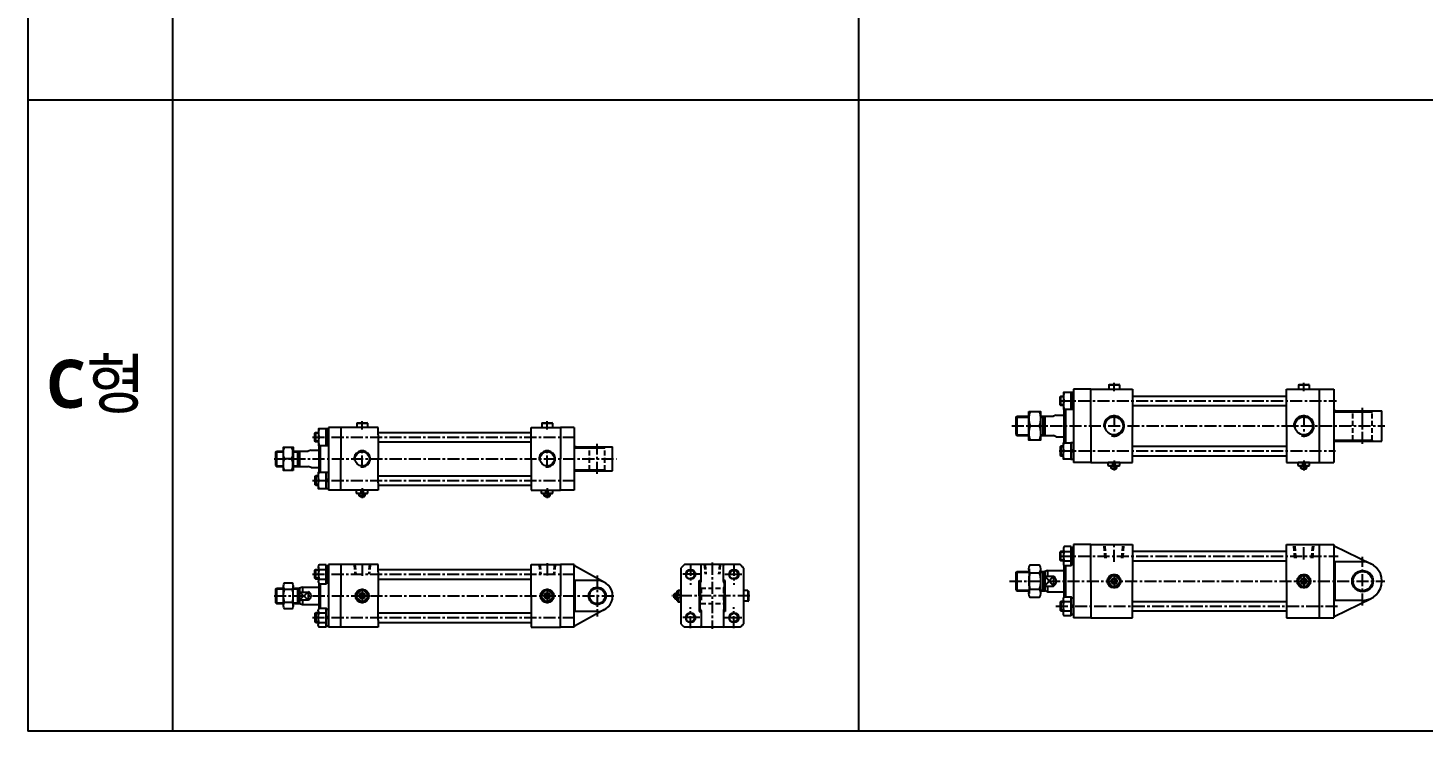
# Model space of a CAD drawing. Extents: x -819 to 29893, y -8942 to 9886.
# Drawn here: x 0 to 1448, y 2700 to 3430 of the extents above; entities that cross this region are included whole.
import ezdxf

# ---------------------------------------------------------------- set-up
doc = ezdxf.new("R2010")
doc.units = 0
doc.header["$LTSCALE"] = 10
doc.header["$MEASUREMENT"] = 0
doc.linetypes.add('CENTER', pattern=[2, 1.25, -0.25, 0.25, -0.25])
doc.linetypes.add('HIDDENX2', pattern=[0.75, 0.5, -0.25])
doc.layers.get('0').update_dxf_attribs({"linetype": 'CONTINUOUS'})
for name, color, linetype in [('HID', 2, 'HIDDENX2'), ('Line', 7, 'CONTINUOUS'), ('ML', 7, 'CONTINUOUS')]:
    doc.layers.add(name, color=color, linetype=linetype)
doc.styles.add('문자', font='romans.shx')

msp = doc.modelspace()

# ---------------------------------------------------------------- linework, layer by layer
for p, q in [((0, 4160.6), (0, 2700.2)), ((150, 4160.6), (150, 2700.2)), ((862.7, 2700.2), (862.7, 4160.6)), ((6000.6, 3355.4), (0, 3355.4)), ((6000.6, 2700.2), (0, 2700.2))]:
    msp.add_line(p, q)
at = {"layer": 'HID'}
for p, q in [((1375.5, 3031.8), (1374.5, 3032.8)), ((1375.5, 3031.8), (1395.5, 3031.8)), ((1375.5, 3002.3), (1375.5, 3031.8)), ((1395.5, 3031.8), (1396.5, 3032.8)), ((1395.5, 3002.3), (1395.5, 3031.8)), ((1375.5, 3002.3), (1374.5, 3001.3)), ((1375.5, 3002.3), (1395.5, 3002.3)), ((1395.5, 3002.3), (1396.5, 3001.3)), ((582, 2995.4), (583, 2994.4)), ((583, 2994.4), (599, 2994.4)), ((583, 2971.4), (583, 2994.4)), ((600, 2995.4), (599, 2994.4)), ((599, 2971.4), (599, 2994.4)), ((582, 2970.4), (583, 2971.4)), ((583, 2971.4), (599, 2971.4)), ((600, 2970.4), (599, 2971.4)), ((1118.2, 2879.9), (1117, 2893.9)), ((1119.4, 2879.9), (1118.2, 2893.9)), ((1135.6, 2879.9), (1136.8, 2893.9)), ((1136.7, 2879.9), (1137.9, 2893.9)), ((1315.2, 2879.9), (1314, 2893.9)), ((1316.4, 2879.9), (1315.2, 2893.9)), ((1332.6, 2879.9), (1333.8, 2893.9)), ((1333.7, 2879.9), (1334.9, 2893.9)), ((338.7, 2873), (339.5, 2863)), ((339.5, 2873), (340.4, 2863)), ((354.5, 2873), (353.6, 2863)), ((355.3, 2873), (354.4, 2863)), ((530.7, 2873), (531.5, 2863)), ((531.5, 2873), (532.4, 2863)), ((546.5, 2873), (545.6, 2863)), ((547.3, 2873), (546.4, 2863)), ((702.1, 2873), (703, 2863)), ((702.9, 2873), (703.8, 2863)), ((717.9, 2873), (717, 2863)), ((718.7, 2873), (717.9, 2863)), ((697.9, 2849.5), (698.9, 2848.5)), ((698.9, 2848.5), (721.9, 2848.5)), ((698.9, 2848.5), (698.9, 2832.5)), ((722.9, 2849.5), (721.9, 2848.5)), ((721.9, 2848.5), (721.9, 2832.5)), ((697.9, 2831.5), (698.9, 2832.5)), ((698.9, 2832.5), (721.9, 2832.5)), ((722.9, 2831.5), (721.9, 2832.5))]:
    msp.add_line(p, q, dxfattribs=at)
at = {"layer": 'Line'}
for p, q in [((1075, 3047.2), (1071.5, 3047.2)), ((1053.5, 3026.3), (1054.8, 3027.1)), ((1075, 3038.9), (1071.5, 3038.9)), ((1025.7, 3026.3), (1039.1, 3026.3)), ((1051.1, 3026.3), (1053.5, 3026.3)), ((301.5, 3009.6), (298, 3009.6)), ((301.5, 3001.2), (298, 3001.2)), ((1025.7, 3007.8), (1039.1, 3007.8)), ((1051.1, 3007.8), (1053.5, 3007.8)), ((1053.5, 3007.8), (1054.8, 3007.1)), ((257.2, 2990.2), (265.2, 2990.2)), ((275.2, 2990.2), (280, 2990.2)), ((280, 2990.2), (281.3, 2990.9)), ((1075, 2995.2), (1071.5, 2995.2)), ((1075, 2986.9), (1071.5, 2986.9)), ((257.2, 2975.7), (265.2, 2975.7)), ((275.2, 2975.7), (280, 2975.7)), ((280, 2975.7), (281.3, 2974.9)), ((1125, 2972.6), (1125, 2975.1)), ((1130, 2972.6), (1130, 2975.1)), ((1322, 2972.6), (1322, 2975.1)), ((1327, 2972.6), (1327, 2975.1)), ((301.5, 2964.6), (298, 2964.6)), ((301.5, 2956.2), (298, 2956.2)), ((344.5, 2943.9), (344.5, 2946.4)), ((349.5, 2943.9), (349.5, 2946.4)), ((536.5, 2943.9), (536.5, 2946.4)), ((541.5, 2943.9), (541.5, 2946.4)), ((1075, 2886), (1071.5, 2886)), ((1075, 2877.7), (1071.5, 2877.7)), ((1025.7, 2865.1), (1039.2, 2865.1)), ((1051.2, 2865.1), (1053.5, 2865.1)), ((1053.5, 2865.1), (1054.8, 2865.9)), ((1064.5, 2860.9), (1055.5, 2850.8)), ((1064.5, 2850.8), (1055.5, 2860.9)), ((257.2, 2847.8), (265.2, 2847.8)), ((275.2, 2847.8), (280, 2847.8)), ((280, 2847.8), (281.3, 2848.5)), ((291, 2844.6), (282, 2836.4)), ((291, 2836.4), (282, 2844.6)), ((671.4, 2843), (673.9, 2843)), ((1025.7, 2846.6), (1039.2, 2846.6)), ((1051.2, 2846.6), (1053.5, 2846.6)), ((1053.5, 2846.6), (1054.8, 2845.9)), ((257.2, 2833.3), (265.2, 2833.3)), ((275.2, 2833.3), (280, 2833.3)), ((280, 2833.3), (281.3, 2832.5)), ((671.4, 2838), (673.9, 2838)), ((1075, 2834), (1071.5, 2834)), ((1075, 2825.7), (1071.5, 2825.7))]:
    msp.add_line(p, q, dxfattribs=at)
for centre in [(1127.5, 2855.9), (1324.5, 2855.9), (347, 2840.5), (539, 2840.5)]:
    msp.add_circle(centre, 2.5, dxfattribs=at)
for centre, radius, start, end in [((1127.5, 3017.1), 10.5, 255.8665, 186.9898), ((1324.5, 3017.1), 10.5, 255.8665, 186.9898), ((347, 2982.9), 8.33, 257.7757, 190.5803), ((539, 2982.9), 8.33, 257.7757, 190.5803), ((687.9, 2863), 4.19, 259.1333, 190.7369), ((732.9, 2863), 4.19, 256.0782, 189.9609), ((1127.5, 2855.9), 6.5, 262.191, 185.6433), ((1324.5, 2855.9), 6.5, 262.191, 185.6433), ((347, 2840.5), 6.5, 262.191, 185.6433), ((539, 2840.5), 6.5, 262.191, 185.6433), ((687.9, 2818), 4.19, 259.5017, 192.7138), ((732.9, 2818), 4.19, 256.8489, 192.1583)]:
    msp.add_arc(centre, radius, start, end, dxfattribs=at)
at = {"layer": 'ML'}
for p, q in [((1122, 3059.6), (1122.5, 3060.1)), ((1122, 3059.6), (1133, 3059.6)), ((1122, 3059.6), (1122, 3055.1)), ((1122.5, 3060.1), (1132.5, 3060.1)), ((1133, 3059.6), (1132.5, 3060.1)), ((1133, 3059.6), (1133, 3055.1)), ((1319, 3059.6), (1319.5, 3060.1)), ((1319, 3059.6), (1319, 3055.1)), ((1319, 3059.6), (1330, 3059.6)), ((1319.5, 3060.1), (1329.5, 3060.1)), ((1330, 3059.6), (1329.5, 3060.1)), ((1330, 3059.6), (1330, 3055.1)), ((1072.3, 3038.1), (1072.3, 3048.1)), ((1075.7, 3043.1), (1083, 3043.1)), ((1083, 3045), (1085.5, 3042.5)), ((1083, 3043.6), (1085.5, 3041.1)), ((1085.5, 3055.1), (1085.5, 2979.1)), ((1103.5, 3055.1), (1085.5, 3055.1)), ((1103.5, 3017.1), (1103.5, 3055.1)), ((1103.5, 3055.1), (1146.5, 3055.1)), ((1122, 3055.1), (1133, 3055.1)), ((1146.5, 3055.1), (1146.5, 3017.1)), ((1146.5, 3048.1), (1306.5, 3048.1)), ((1306.5, 3017.1), (1306.5, 3055.1)), ((1306.5, 3055.1), (1340.5, 3055.1)), ((1319, 3055.1), (1330, 3055.1)), ((1340.5, 3055.1), (1340.5, 2979.1)), ((1340.5, 3055.1), (1355.5, 3055.1)), ((1355.5, 3055.1), (1355.5, 2979.1)), ((1025.5, 3026.1), (1026.5, 3027.1)), ((1026.5, 3027.1), (1026.5, 3007.1)), ((1026.5, 3027.1), (1039.1, 3027.1)), ((1051.1, 3027.1), (1055.5, 3027.1)), ((1053.5, 3027.1), (1053.5, 3007.1)), ((1055.5, 3027.1), (1055.5, 3007.1)), ((1055.5, 3027.1), (1064.5, 3027.1)), ((1067.5, 3028.3), (1064.5, 3027.1)), ((1067.5, 3028.3), (1075.5, 3028.3)), ((1075.5, 3034.6), (1075.5, 2999.6)), ((1077, 3034.6), (1077, 2999.6)), ((1146.5, 3038.1), (1306.5, 3038.1)), ((1355.5, 3033.8), (1356.5, 3033.8)), ((1355.5, 3031.8), (1393.3, 3031.8)), ((1356.5, 3033.8), (1356.5, 3032.8)), ((1356.5, 3032.8), (1405.5, 3032.8)), ((1405.5, 3001.3), (1405.5, 3032.8)), ((312, 3015.4), (312, 2950.4)), ((325, 3015.4), (312, 3015.4)), ((363.5, 3015.4), (325, 3015.4)), ((325, 3015.4), (325, 2982.9)), ((341.5, 3019.9), (342, 3020.4)), ((341.5, 3019.9), (352.5, 3019.9)), ((341.5, 3019.9), (341.5, 3015.4)), ((342, 3020.4), (352, 3020.4)), ((352.5, 3019.9), (352, 3020.4)), ((352.5, 3019.9), (352.5, 3015.4)), ((363.5, 3007.9), (363.5, 3015.4)), ((522.5, 2982.9), (522.5, 3015.4)), ((522.5, 3015.4), (553, 3015.4)), ((533.5, 3019.9), (534, 3020.4)), ((533.5, 3019.9), (544.5, 3019.9)), ((533.5, 3019.9), (533.5, 3015.4)), ((534, 3020.4), (544, 3020.4)), ((544.5, 3019.9), (544, 3020.4)), ((544.5, 3019.9), (544.5, 3015.4)), ((553, 3015.4), (553, 2982.9)), ((567, 3015.4), (553, 3015.4)), ((567, 3015.4), (567, 2950.4)), ((1025.5, 3026.1), (1025.5, 3008.1)), ((1039.1, 3017.1), (1049.8, 3017.1)), ((1103.5, 3017.1), (1103.5, 2979.1)), ((1146.5, 2979.1), (1146.5, 3017.1)), ((1306.5, 3017.1), (1306.5, 2979.1)), ((298.8, 3000.4), (298.8, 3010.4)), ((309.5, 3007.4), (312, 3004.9)), ((309.5, 3005.9), (312, 3003.4)), ((363.5, 3010.4), (522.5, 3010.4)), ((363.5, 3007.9), (363.5, 2982.9)), ((363.5, 3000.4), (522.5, 3000.4)), ((1025.5, 3008.1), (1026.5, 3007.1)), ((1026.5, 3007.1), (1039.1, 3007.1)), ((1051.1, 3007.1), (1055.5, 3007.1)), ((1055.5, 3007.1), (1064.5, 3007.1)), ((1067.5, 3005.9), (1064.5, 3007.1)), ((1067.5, 3005.9), (1075.5, 3005.9)), ((1355.5, 3002.3), (1393.3, 3002.3)), ((1355.5, 3000.3), (1356.5, 3000.3)), ((1356.5, 3001.3), (1405.5, 3001.3)), ((1356.5, 3000.3), (1356.5, 3001.3)), ((257, 2989.9), (258, 2990.9)), ((257, 2989.9), (257, 2975.9)), ((258, 2990.9), (258, 2974.9)), ((258, 2990.9), (265.2, 2990.9)), ((275.2, 2990.9), (291, 2990.9)), ((280, 2990.9), (280, 2974.9)), ((282, 2990.9), (282, 2974.9)), ((294, 2991.9), (291, 2990.9)), ((294, 2991.9), (302, 2991.9)), ((302, 2996.9), (302, 2968.9)), ((303.5, 2996.9), (303.5, 2968.9)), ((567, 2996.4), (568, 2996.4)), ((567, 2994.4), (597.7, 2994.4)), ((568, 2996.4), (568, 2995.4)), ((568, 2995.4), (607, 2995.4)), ((607, 2970.4), (607, 2995.4)), ((1072.3, 2996.1), (1072.3, 2986.1)), ((1075.7, 2991.1), (1083, 2991.1)), ((1083, 2990.5), (1085.5, 2993)), ((1083, 2989.1), (1085.5, 2991.6)), ((1146.5, 2996.1), (1306.5, 2996.1)), ((1146.5, 2986.1), (1306.5, 2986.1)), ((257, 2975.9), (258, 2974.9)), ((258, 2974.9), (265.2, 2974.9)), ((275.2, 2982.9), (266.3, 2982.9)), ((275.2, 2974.9), (291, 2974.9)), ((294, 2973.9), (291, 2974.9)), ((294, 2973.9), (302, 2973.9)), ((325, 2950.4), (325, 2982.9)), ((363.5, 2957.9), (363.5, 2982.9)), ((522.5, 2982.9), (522.5, 2950.4)), ((553, 2950.4), (553, 2982.9)), ((567, 2971.4), (597.7, 2971.4)), ((567, 2969.4), (568, 2969.4)), ((568, 2970.4), (607, 2970.4)), ((568, 2969.4), (568, 2970.4)), ((1103.5, 2979.1), (1085.5, 2979.1)), ((1103.5, 2979.1), (1146.5, 2979.1)), ((1133.5, 2979.1), (1121.5, 2979.1)), ((1121.5, 2976.1), (1121.5, 2979.1)), ((1121.5, 2976.1), (1126.3, 2976.1)), ((1122.5, 2975.1), (1121.5, 2976.1)), ((1132.5, 2975.1), (1122.5, 2975.1)), ((1124.5, 2973.1), (1124.5, 2975.1)), ((1124.5, 2973.1), (1130.5, 2973.1)), ((1125.5, 2972.1), (1124.5, 2973.1)), ((1129.5, 2972.1), (1125.5, 2972.1)), ((1126.3, 2975.1), (1126.3, 2979.1)), ((1128.7, 2975.1), (1128.7, 2979.1)), ((1128.7, 2976.1), (1133.5, 2976.1)), ((1129.5, 2972.1), (1130.5, 2973.1)), ((1130.5, 2973.1), (1130.5, 2975.1)), ((1132.5, 2975.1), (1133.5, 2976.1)), ((1133.5, 2976.1), (1133.5, 2979.1)), ((1306.5, 2979.1), (1340.5, 2979.1)), ((1330.5, 2979.1), (1318.5, 2979.1)), ((1318.5, 2976.1), (1318.5, 2979.1)), ((1318.5, 2976.1), (1323.3, 2976.1)), ((1319.5, 2975.1), (1318.5, 2976.1)), ((1329.5, 2975.1), (1319.5, 2975.1)), ((1321.5, 2973.1), (1321.5, 2975.1)), ((1321.5, 2973.1), (1327.5, 2973.1)), ((1322.5, 2972.1), (1321.5, 2973.1)), ((1326.5, 2972.1), (1322.5, 2972.1)), ((1323.3, 2975.1), (1323.3, 2979.1)), ((1325.7, 2975.1), (1325.7, 2979.1)), ((1325.7, 2976.1), (1330.5, 2976.1)), ((1326.5, 2972.1), (1327.5, 2973.1)), ((1327.5, 2973.1), (1327.5, 2975.1)), ((1329.5, 2975.1), (1330.5, 2976.1)), ((1330.5, 2976.1), (1330.5, 2979.1)), ((1340.5, 2979.1), (1355.5, 2979.1)), ((298.8, 2965.4), (298.8, 2955.4)), ((302.2, 2960.4), (309.5, 2960.4)), ((309.5, 2959.9), (312, 2962.4)), ((309.5, 2958.4), (312, 2960.9)), ((363.5, 2965.4), (522.5, 2965.4)), ((363.5, 2957.9), (363.5, 2950.4)), ((363.5, 2955.4), (522.5, 2955.4)), ((325, 2950.4), (312, 2950.4)), ((363.5, 2950.4), (325, 2950.4)), ((353, 2950.4), (341, 2950.4)), ((341, 2947.4), (341, 2950.4)), ((341, 2947.4), (345.8, 2947.4)), ((342, 2946.4), (341, 2947.4)), ((352, 2946.4), (342, 2946.4)), ((344, 2944.4), (344, 2946.4)), ((344, 2944.4), (350, 2944.4)), ((345, 2943.4), (344, 2944.4)), ((349, 2943.4), (345, 2943.4)), ((345.8, 2946.4), (345.8, 2950.4)), ((348.2, 2946.4), (348.2, 2950.4)), ((348.2, 2947.4), (353, 2947.4)), ((349, 2943.4), (350, 2944.4)), ((350, 2944.4), (350, 2946.4)), ((352, 2946.4), (353, 2947.4)), ((353, 2947.4), (353, 2950.4)), ((522.5, 2950.4), (553, 2950.4)), ((533, 2947.4), (533, 2950.4)), ((533, 2947.4), (537.8, 2947.4)), ((534, 2946.4), (533, 2947.4)), ((544, 2946.4), (534, 2946.4)), ((536, 2944.4), (536, 2946.4)), ((536, 2944.4), (542, 2944.4)), ((537, 2943.4), (536, 2944.4)), ((541, 2943.4), (537, 2943.4)), ((537.8, 2946.4), (537.8, 2950.4)), ((540.2, 2946.4), (540.2, 2950.4)), ((540.2, 2947.4), (545, 2947.4)), ((541, 2943.4), (542, 2944.4)), ((542, 2944.4), (542, 2946.4)), ((544, 2946.4), (545, 2947.4)), ((545, 2947.4), (545, 2950.4)), ((567, 2950.4), (553, 2950.4)), ((1072.3, 2876.9), (1072.3, 2886.9)), ((1075, 2889.2), (1075, 2874.5)), ((1075.7, 2886.8), (1083, 2886.8)), ((1083, 2883.8), (1085.5, 2881.3)), ((1083, 2882.4), (1085.5, 2879.9)), ((1103.5, 2893.9), (1085.5, 2893.9)), ((1085.5, 2893.9), (1085.5, 2817.9)), ((1103.5, 2893.9), (1146.5, 2893.9)), ((1103.5, 2855.9), (1103.5, 2893.9)), ((1146.5, 2893.9), (1146.5, 2855.9)), ((1146.5, 2886.9), (1306.5, 2886.9)), ((1306.5, 2855.9), (1306.5, 2893.9)), ((1306.5, 2893.9), (1340.5, 2893.9)), ((1340.5, 2893.9), (1340.5, 2817.9)), ((1340.5, 2893.9), (1355.5, 2893.9)), ((1355.5, 2893.9), (1355.5, 2817.9)), ((1356, 2892.6), (1394.3, 2873.8)), ((298.8, 2858), (298.8, 2868)), ((301.5, 2870.4), (301.5, 2855.7)), ((302.2, 2867.9), (309.5, 2867.9)), ((325, 2873), (312, 2873)), ((312, 2873), (312, 2808)), ((325, 2873), (325, 2840.5)), ((363.5, 2873), (325, 2873)), ((363.5, 2865.5), (363.5, 2873)), ((363.5, 2868), (522.5, 2868)), ((522.5, 2873), (553, 2873)), ((522.5, 2840.5), (522.5, 2873)), ((553, 2873), (553, 2840.5)), ((567, 2873), (553, 2873)), ((567, 2808), (567, 2873)), ((567, 2873), (567, 2872.6)), ((598.7, 2854.5), (567.5, 2871.7)), ((677.9, 2869.4), (677.9, 2811.6)), ((739.3, 2873), (681.5, 2873)), ((698.9, 2855.5), (698.9, 2872)), ((721.9, 2855.5), (721.9, 2872)), ((742.9, 2869.4), (742.9, 2811.6)), ((1039.2, 2868.6), (1039.2, 2843.1)), ((1051.2, 2868.6), (1051.2, 2843.1)), ((1075.5, 2872.5), (1075.5, 2839.2)), ((1075.7, 2876.9), (1083, 2876.9)), ((1077, 2872), (1077, 2839.7)), ((1146.5, 2876.9), (1306.5, 2876.9)), ((1385.5, 2875.9), (1355.5, 2875.9)), ((1356.5, 2875.9), (1356.5, 2835.9)), ((301.5, 2867.2), (298, 2867.2)), ((301.5, 2858.8), (298, 2858.8)), ((302, 2853.6), (302, 2827.4)), ((302.2, 2858.1), (309.5, 2858.1)), ((303.5, 2853.2), (303.5, 2827.8)), ((309.5, 2865), (312, 2862.5)), ((309.5, 2863.6), (312, 2861.1)), ((363.5, 2865.5), (363.5, 2840.5)), ((363.5, 2858), (522.5, 2858)), ((591, 2856.5), (567, 2856.5)), ((568, 2824.5), (568, 2856.5)), ((696.9, 2840.5), (696.9, 2856.5)), ((696.9, 2856.5), (697.9, 2856.5)), ((697.9, 2856.5), (697.9, 2840.5)), ((722.9, 2856.5), (722.9, 2840.5)), ((723.9, 2856.5), (722.9, 2856.5)), ((723.9, 2840.5), (723.9, 2856.5)), ((1025.5, 2864.9), (1026.5, 2865.9)), ((1025.5, 2864.9), (1025.5, 2846.9)), ((1026.5, 2865.9), (1026.5, 2845.9)), ((1026.5, 2865.9), (1039.2, 2865.9)), ((1040.5, 2864.4), (1049.8, 2864.4)), ((1051.2, 2865.9), (1055.5, 2865.9)), ((1053.5, 2865.9), (1053.5, 2845.9)), ((1058.5, 2867.1), (1055.5, 2865.9)), ((1055.5, 2865.9), (1055.5, 2845.9)), ((1055.5, 2860.9), (1064.8, 2860.9)), ((1058.5, 2867.1), (1075.5, 2867.1)), ((1058.5, 2867.1), (1058.5, 2860.9)), ((1064.5, 2860.9), (1064.5, 2850.8)), ((1103.5, 2855.9), (1103.5, 2817.9)), ((1126.3, 2861.7), (1121.6, 2857)), ((1121.6, 2854.7), (1126.3, 2850)), ((1128.7, 2861.7), (1133.4, 2857)), ((1133.4, 2854.7), (1128.7, 2850)), ((1146.5, 2817.9), (1146.5, 2855.9)), ((1306.5, 2855.9), (1306.5, 2817.9)), ((1323.3, 2861.7), (1318.6, 2857)), ((1318.6, 2854.7), (1323.3, 2850)), ((1325.7, 2861.7), (1330.4, 2857)), ((1330.4, 2854.7), (1325.7, 2850)), ((257, 2847.5), (258, 2848.5)), ((257, 2847.5), (257, 2833.5)), ((258, 2848.5), (265.2, 2848.5)), ((258, 2848.5), (258, 2832.5)), ((265.2, 2830.4), (265.2, 2850.6)), ((274.2, 2847.3), (266.3, 2847.3)), ((275.2, 2830.4), (275.2, 2850.6)), ((275.2, 2848.5), (282, 2848.5)), ((280, 2848.5), (280, 2832.5)), ((285, 2849.5), (282, 2848.5)), ((282, 2848.5), (282, 2832.5)), ((282, 2844.6), (291, 2844.6)), ((285, 2849.5), (285, 2844.6)), ((285, 2849.5), (302, 2849.5)), ((291, 2844.6), (291, 2836.4)), ((325, 2808), (325, 2840.5)), ((354.7, 2840.5), (339.3, 2840.5)), ((345.8, 2846.4), (341.1, 2841.7)), ((341.1, 2839.3), (345.8, 2834.6)), ((348.2, 2846.4), (352.9, 2841.7)), ((352.9, 2839.3), (348.2, 2834.6)), ((363.5, 2815.5), (363.5, 2840.5)), ((522.5, 2840.5), (522.5, 2808)), ((546.7, 2840.5), (531.3, 2840.5)), ((537.8, 2846.4), (533.1, 2841.7)), ((533.1, 2839.3), (537.8, 2834.6)), ((540.2, 2846.4), (544.9, 2841.7)), ((544.9, 2839.3), (540.2, 2834.6)), ((553, 2808), (553, 2840.5)), ((670.9, 2842.5), (671.9, 2843.5)), ((670.9, 2838.5), (670.9, 2842.5)), ((671.9, 2843.5), (673.9, 2843.5)), ((671.9, 2843.5), (671.9, 2837.5)), ((673.9, 2845.5), (674.9, 2846.5)), ((673.9, 2835.5), (673.9, 2845.5)), ((673.9, 2841.7), (677.9, 2841.7)), ((673.9, 2839.3), (677.9, 2839.3)), ((674.9, 2846.5), (677.9, 2846.5)), ((674.9, 2846.5), (674.9, 2841.7)), ((674.9, 2839.3), (674.9, 2834.5)), ((677.9, 2834.5), (677.9, 2846.5)), ((696.9, 2840.5), (696.9, 2824.5)), ((697.9, 2824.5), (697.9, 2840.5)), ((722.9, 2824.5), (722.9, 2840.5)), ((723.9, 2840.5), (723.9, 2824.5)), ((747.4, 2846), (742.9, 2846)), ((747.4, 2846), (747.9, 2845.5)), ((747.4, 2846), (747.4, 2835)), ((747.9, 2845.5), (747.9, 2835.5)), ((1025.5, 2846.9), (1026.5, 2845.9)), ((1026.5, 2845.9), (1039.2, 2845.9)), ((1040.5, 2847.4), (1049.8, 2847.4)), ((1051.2, 2845.9), (1055.5, 2845.9)), ((1055.5, 2850.8), (1064.5, 2850.8)), ((1058.5, 2844.7), (1055.5, 2845.9)), ((1058.5, 2850.8), (1058.5, 2844.7)), ((1058.5, 2844.7), (1075.5, 2844.7)), ((257, 2833.5), (258, 2832.5)), ((258, 2832.5), (265.2, 2832.5)), ((274.2, 2833.8), (266.3, 2833.8)), ((275.2, 2832.5), (282, 2832.5)), ((282, 2836.4), (291, 2836.4)), ((282, 2832.5), (285, 2831.5)), ((285, 2836.4), (285, 2831.5)), ((285, 2831.5), (302, 2831.5)), ((301.5, 2810.7), (301.5, 2825.4)), ((591, 2824.5), (567, 2824.5)), ((598.7, 2826.5), (567.5, 2809.3)), ((670.9, 2838.5), (671.9, 2837.5)), ((671.9, 2837.5), (673.9, 2837.5)), ((673.9, 2835.5), (674.9, 2834.5)), ((674.9, 2834.5), (677.9, 2834.5)), ((696.9, 2824.5), (697.9, 2824.5)), ((698.9, 2825.5), (698.9, 2809)), ((721.9, 2825.5), (721.9, 2809)), ((723.9, 2824.5), (722.9, 2824.5)), ((747.4, 2835), (742.9, 2835)), ((747.4, 2835), (747.9, 2835.5)), ((1072.3, 2834.9), (1072.3, 2824.9)), ((1075, 2822.5), (1075, 2837.2)), ((1075.7, 2834.8), (1083, 2834.8)), ((1075.7, 2824.9), (1083, 2824.9)), ((1083, 2829.3), (1085.5, 2831.8)), ((1083, 2827.9), (1085.5, 2830.4)), ((1146.5, 2834.9), (1306.5, 2834.9)), ((1146.5, 2824.9), (1306.5, 2824.9)), ((1385.5, 2835.9), (1355.5, 2835.9)), ((1356, 2819.1), (1394.3, 2837.9)), ((301.5, 2822.2), (298, 2822.2)), ((301.5, 2813.8), (298, 2813.8)), ((298.8, 2823), (298.8, 2813)), ((302.2, 2822.9), (309.5, 2822.9)), ((302.2, 2813.1), (309.5, 2813.1)), ((309.5, 2817.5), (312, 2820)), ((309.5, 2816.1), (312, 2818.6)), ((363.5, 2823), (522.5, 2823)), ((363.5, 2815.5), (363.5, 2808)), ((363.5, 2813), (522.5, 2813)), ((1103.5, 2817.9), (1085.5, 2817.9)), ((1103.5, 2817.9), (1146.5, 2817.9)), ((1306.5, 2817.9), (1340.5, 2817.9)), ((1340.5, 2817.9), (1355.5, 2817.9)), ((1355.5, 2817.9), (1355.5, 2818.2)), ((325, 2808), (312, 2808)), ((363.5, 2808), (325, 2808)), ((522.5, 2808), (553, 2808)), ((567, 2808), (553, 2808)), ((567, 2808), (567, 2808.4)), ((739.3, 2808), (681.5, 2808))]:
    msp.add_line(p, q, dxfattribs=at)
at = {"layer": 'ML', "color": 1, "linetype": 'CENTER'}
for p, q in [((1127.5, 3053), (1127.5, 3061.8)), ((1324.5, 3053), (1324.5, 3061.8)), ((1070.4, 3043.1), (1358.3, 3043.1)), ((1127.5, 3028.6), (1127.5, 3005.5)), ((1324.5, 3028.6), (1324.5, 3005.5)), ((1385.5, 2998.3), (1385.5, 3035.8)), ((347, 3013.4), (347, 3022.1)), ((539, 3013.4), (539, 3022.1)), ((1021.3, 3017.1), (1408.6, 3017.1)), ((295.3, 3005.4), (569.4, 3005.4)), ((591, 2967.4), (591, 2998.4)), ((347, 2973.7), (347, 2992.1)), ((539, 2973.7), (539, 2992.1)), ((1070.5, 2991.1), (1357.3, 2991.1)), ((255.5, 2982.9), (610.9, 2982.9)), ((1127.5, 2981.3), (1127.5, 2970.9)), ((1324.5, 2981.3), (1324.5, 2970.9)), ((295.3, 2960.4), (569.4, 2960.4)), ((347, 2952.6), (347, 2942.2)), ((539, 2952.6), (539, 2942.2)), ((1127.5, 2876), (1127.5, 2894.7)), ((1324.5, 2878.5), (1324.5, 2894.7)), ((347, 2873.9), (347, 2861.3)), ((539, 2874.4), (539, 2860.9)), ((687.9, 2873.9), (687.9, 2852.1)), ((710.4, 2875.1), (710.4, 2806.3)), ((732.9, 2873.9), (732.9, 2852.1)), ((1070.4, 2881.9), (1360.3, 2881.9)), ((1385.5, 2830.6), (1385.5, 2881.1)), ((295.3, 2863), (569.4, 2863)), ((591, 2861.8), (591, 2819.2)), ((697.4, 2863), (678.5, 2863)), ((723.5, 2863), (742.4, 2863)), ((1019.1, 2855.9), (1408.6, 2855.9)), ((1127.5, 2863.6), (1127.5, 2848.2)), ((1324.5, 2863.6), (1324.5, 2848.2)), ((255.6, 2840.5), (609.8, 2840.5)), ((347, 2848.2), (347, 2832.8)), ((539, 2848.2), (539, 2832.8)), ((749.3, 2840.5), (668.4, 2840.5)), ((687.9, 2807.1), (687.9, 2828.9)), ((732.9, 2807.1), (732.9, 2828.9)), ((1067, 2829.9), (1361.4, 2829.9)), ((295.3, 2818), (569.4, 2818)), ((697.4, 2818), (678.5, 2818)), ((723.5, 2818), (742.4, 2818))]:
    msp.add_line(p, q, dxfattribs=at)
at = {"layer": 'ML'}
for points in [[(1075, 3038.1), (1072.3, 3038.1), (1071.5, 3038.9), (1071.5, 3047.2), (1072.3, 3048.1), (1075, 3048.1)], [(1085.5, 3034.3), (1085.5, 3051.9), (1083, 3051.9), (1083, 3034.3), (1085.5, 3034.3)], [(312, 2996.6), (312, 3014.2), (309.5, 3014.2), (309.5, 2996.6), (312, 2996.6)], [(301.5, 3000.4), (298.8, 3000.4), (298, 3001.2), (298, 3009.6), (298.8, 3010.4), (301.5, 3010.4)], [(1085.5, 2999.9), (1085.5, 2982.3), (1083, 2982.3), (1083, 2999.9), (1085.5, 2999.9)], [(1075, 2996.1), (1072.3, 2996.1), (1071.5, 2995.2), (1071.5, 2986.9), (1072.3, 2986.1), (1075, 2986.1)], [(312, 2969.2), (312, 2951.6), (309.5, 2951.6), (309.5, 2969.2), (312, 2969.2)], [(301.5, 2965.4), (298.8, 2965.4), (298, 2964.6), (298, 2956.2), (298.8, 2955.4), (301.5, 2955.4)], [(1075, 2876.9), (1072.3, 2876.9), (1071.5, 2877.7), (1071.5, 2886), (1072.3, 2886.9), (1075, 2886.9)], [(1085.5, 2873.1), (1085.5, 2890.7), (1083, 2890.7), (1083, 2873.1), (1085.5, 2873.1)], [(301.5, 2858), (298.8, 2858), (298, 2858.8), (298, 2867.2), (298.8, 2868), (301.5, 2868)], [(312, 2854.2), (312, 2871.8), (309.5, 2871.8), (309.5, 2854.2), (312, 2854.2)], [(1085.5, 2838.7), (1085.5, 2821.1), (1083, 2821.1), (1083, 2838.7), (1085.5, 2838.7)], [(312, 2826.8), (312, 2809.2), (309.5, 2809.2), (309.5, 2826.8), (312, 2826.8)], [(1075, 2834.9), (1072.3, 2834.9), (1071.5, 2834), (1071.5, 2825.7), (1072.3, 2824.9), (1075, 2824.9)], [(301.5, 2823), (298.8, 2823), (298, 2822.2), (298, 2813.8), (298.8, 2813), (301.5, 2813)]]:
    msp.add_lwpolyline(points, dxfattribs=at)
for points in [[(1083, 3051.6), (1075, 3051.6), (1075, 3034.6), (1083, 3034.6)], [(1039.1, 3032.1), (1051.1, 3032.1), (1051.1, 3002.1), (1039.1, 3002.1)], [(309.5, 3013.9), (301.5, 3013.9), (301.5, 2996.9), (309.5, 2996.9)], [(1083, 2982.6), (1075, 2982.6), (1075, 2999.6), (1083, 2999.6)], [(275.2, 2970.9), (265.2, 2970.9), (265.2, 2994.9), (275.2, 2994.9)], [(309.5, 2951.9), (301.5, 2951.9), (301.5, 2968.9), (309.5, 2968.9)]]:
    msp.add_lwpolyline(points, close=True, dxfattribs=at)
for points in [[(1075.7, 3051.6, 0.178633), (1075.7, 3043.1, 0.178633), (1075.7, 3034.6)], [(1040.4, 3032.1, 0.178633), (1040.4, 3017.1, 0.178633), (1040.4, 3002.1)], [(1049.8, 3032.1, -0.178633), (1049.8, 3017.1, -0.178633), (1049.8, 3002.1)], [(302.2, 3013.9, 0.178633), (302.2, 3005.4, 0.178633), (302.2, 2996.9)], [(1075.7, 2982.6, -0.178633), (1075.7, 2991.1, -0.178633), (1075.7, 2999.6)], [(266.3, 2970.9, -0.178633), (266.3, 2982.9, -0.178633), (266.3, 2994.9)], [(274.1, 2970.9, 0.178633), (274.1, 2982.9, 0.178633), (274.1, 2994.9)], [(302.2, 2951.9, -0.178633), (302.2, 2960.4, -0.178633), (302.2, 2968.9)], [(1083, 2891.7), (1075.7, 2891.7, 0.309401), (1075.7, 2886.8, 0.154701), (1075.7, 2876.9, 0.309401), (1075.7, 2872), (1083, 2872), (1083, 2891.7)], [(309.5, 2872.8), (302.2, 2872.8, 0.309401), (302.2, 2867.9, 0.154701), (302.2, 2858.1, 0.309401), (302.2, 2853.2), (309.5, 2853.2), (309.5, 2872.8)], [(1040.5, 2864.4, -0.309401), (1040.5, 2872.9), (1049.8, 2872.9, -0.309401), (1049.8, 2864.4, -0.154701), (1049.8, 2847.4, -0.309401), (1049.8, 2838.9), (1040.5, 2838.9, -0.309401), (1040.5, 2847.4, -0.154701), (1040.5, 2864.4)], [(274.2, 2833.8, -0.309401), (274.2, 2827), (266.3, 2827, -0.309401), (266.3, 2833.8, -0.154701), (266.3, 2847.3, -0.309401), (266.3, 2854), (274.2, 2854, -0.309401), (274.2, 2847.3, -0.154701), (274.2, 2833.8, 0.178633)], [(1083, 2820), (1075.7, 2820, -0.309401), (1075.7, 2824.9, -0.154701), (1075.7, 2834.8, -0.309401), (1075.7, 2839.7), (1083, 2839.7), (1083, 2820)], [(309.5, 2808.2), (302.2, 2808.2, -0.309401), (302.2, 2813.1, -0.154701), (302.2, 2822.9, -0.309401), (302.2, 2827.8), (309.5, 2827.8), (309.5, 2808.2)]]:
    msp.add_lwpolyline(points, format="xyb", dxfattribs=at)
for centre, radius in [((1127.5, 3017.1), 9.32), ((1324.5, 3017.1), 9.32), ((347, 2982.9), 7.48), ((539, 2982.9), 7.48), ((687.9, 2863), 5), ((732.9, 2863), 5), ((1127.5, 2855.9), 7), ((1127.5, 2855.9), 6), ((1127.5, 2855.9), 3), ((1324.5, 2855.9), 7), ((1324.5, 2855.9), 6), ((1324.5, 2855.9), 3), ((1385.5, 2855.9), 11), ((1385.5, 2855.9), 10), ((347, 2840.5), 7), ((347, 2840.5), 6), ((347, 2840.5), 3), ((539, 2840.5), 7), ((539, 2840.5), 6), ((539, 2840.5), 3), ((591, 2840.5), 9), ((591, 2840.5), 8), ((687.9, 2818), 5), ((732.9, 2818), 5)]:
    msp.add_circle(centre, radius, dxfattribs=at)
for centre, radius, start, end in [((1393.3, 3032.8), 1, 270, 0), ((1393.3, 3001.3), 1, 0, 90), ((597.7, 2995.4), 1, 270, 0), ((597.7, 2970.4), 1, 0, 90), ((1356.5, 2893.5), 1, 180, 243.8618), ((568, 2872.6), 1, 180, 241.1342), ((710.4, 2840.5), 43.5, 131.6579, 138.3421), ((697.9, 2872), 1, 0, 90), ((722.9, 2872), 1, 90, 180), ((710.4, 2840.5), 43.5, 41.6579, 48.3421), ((1385.5, 2855.9), 20, 270, 90), ((591, 2840.5), 16, 270, 90), ((697.9, 2857.5), 1, 270, 0), ((697.9, 2855.5), 1, 270, 0), ((722.9, 2857.5), 1, 180, 270), ((722.9, 2855.5), 1, 180, 270), ((1061.6, 2855.9), 5.89, 299.364, 57.3312), ((289.7, 2840.5), 4.33, 287.9202, 72.0798), ((697.9, 2825.5), 1, 0, 90), ((697.9, 2823.5), 1, 0, 90), ((722.9, 2825.5), 1, 90, 180), ((722.9, 2823.5), 1, 90, 180), ((710.4, 2840.5), 43.5, 221.6579, 228.3421), ((710.4, 2840.5), 43.5, 311.6579, 318.3421), ((1356.5, 2818.2), 1, 116.1382, 180), ((568, 2808.4), 1, 118.8658, 180), ((697.9, 2809), 1, 270, 0), ((722.9, 2809), 1, 180, 270)]:
    msp.add_arc(centre, radius, start, end, dxfattribs=at)

# ---------------------------------------------------------------- texts
at = {"insert": (18.7, 3085.8), "char_height": 50, "attachment_point": 1, "style": '문자'}
msp.add_mtext_dynamic_manual_height_columns('{\\fMalgun Gothic|b1|i0|c129|p50;C형}', width=655.383, gutter_width=160, heights=[0], dxfattribs=at)

doc.saveas('drawing.dxf')
